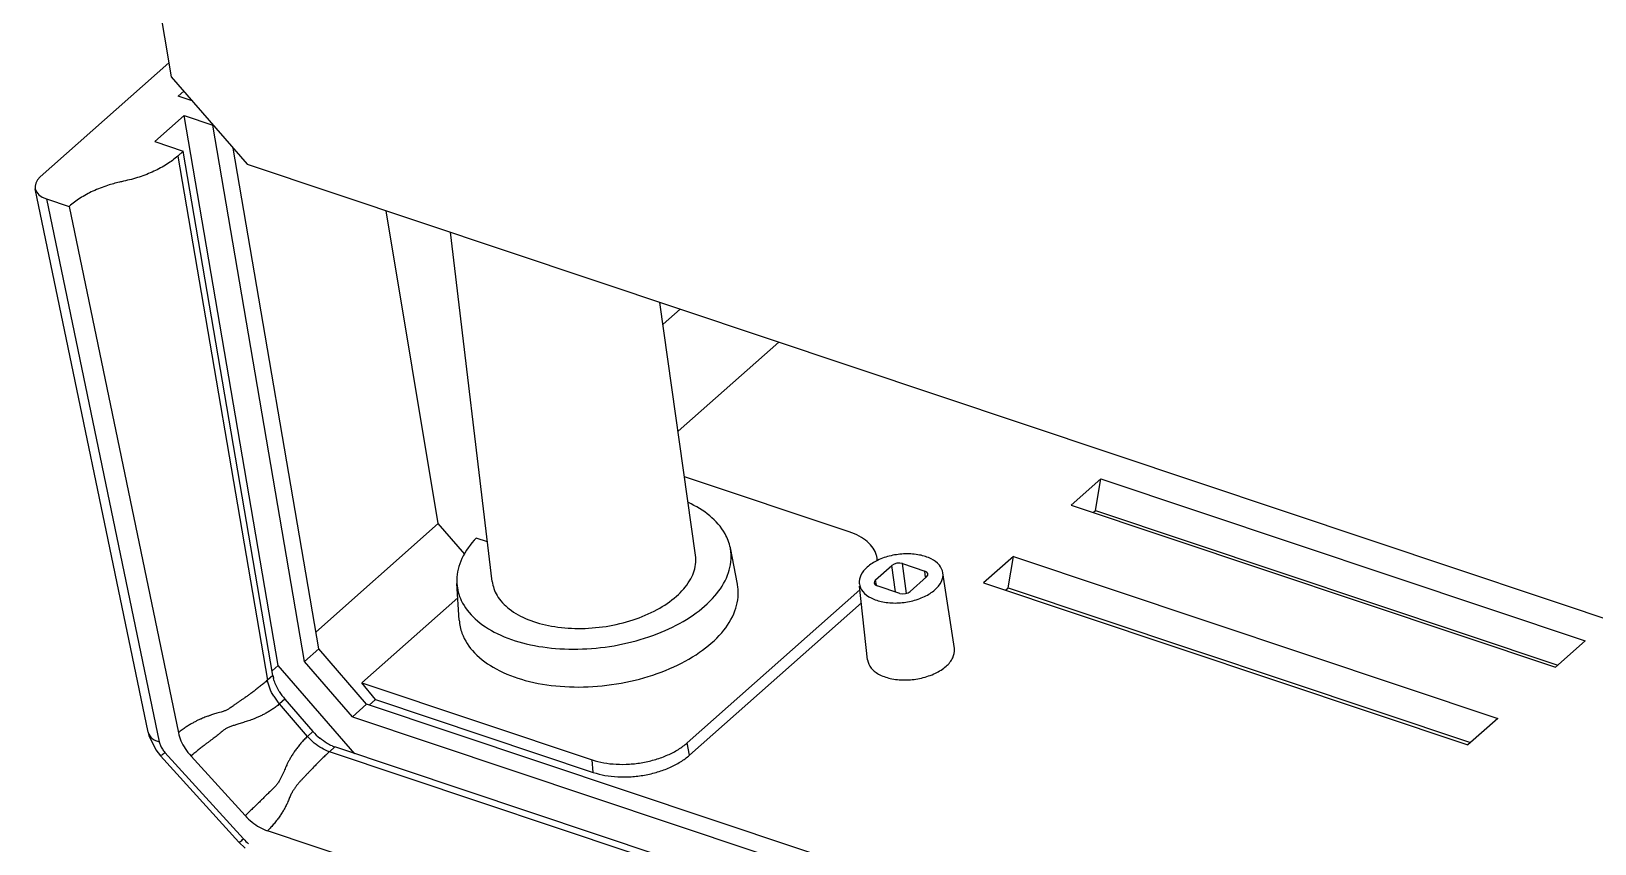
# Model space of a CAD drawing. Header units: millimetres. Extents: x 2015 to 2819, y -1311 to -752.
# Drawn here: x 2300 to 2360.3, y -1219.1 to -1187.8 of the extents above; entities that cross this region are included whole.
import ezdxf

# ---------------------------------------------------------------- set-up
doc = ezdxf.new("R2010")
doc.units = ezdxf.units.MM
doc.layers.add('06___PRT_ALL_SURFS', color=7, linetype='Continuous')

# ---------------------------------------------------------------- blocks, each defined once
blk = doc.blocks.new('*u43')
at = {"color": 7, "linetype": 'Continuous'}
for p, q in [((-109.044, 11.392), (-104.025, -17.955)), ((-104.153, -17.206), (-111.026, -23.3)), ((-104.025, -17.955), (-99.98, -22.627)), ((-103.359, -18.723), (-103.658, -18.987)), ((-102.916, -19.235), (-103.658, -18.987)), ((-103.336, -20.022), (-104.913, -21.421)), ((-98.311, -49.405), (-103.336, -20.022)), ((-103.336, -20.022), (-101.809, -20.533)), ((-96.906, -49.201), (-101.809, -20.533)), ((-104.913, -21.421), (-103.386, -21.931)), ((-103.678, -22.19), (-103.386, -21.931)), ((-103.678, -22.19), (-98.888, -50.197)), ((-98.596, -49.938), (-103.386, -21.931)), ((-96.147, -48.527), (-100.723, -21.768)), ((-99.98, -22.627), (69.47, -79.307)), ((-110.695, -24.48), (-104.668, -53.498)), ((-110.695, -24.48), (-109.488, -24.883)), ((-109.488, -24.883), (-103.647, -53.011)), ((-89.76, -41.823), (-92.547, -25.113)), ((-86.877, -44.923), (-89.105, -26.264)), ((-76.011, -43.508), (-77.916, -30.007)), ((-77.751, -31.174), (-76.84, -30.367)), ((-76.945, -36.893), (-71.572, -32.129)), ((-67.802, -42.274), (-76.601, -39.331)), ((-96.302, -47.623), (-89.76, -41.823)), ((-88.343, -43.47), (-89.76, -41.823)), ((-87.13, -42.804), (-87.739, -42.6)), ((-73.776, -45.059), (-74.154, -43.129)), ((-66.394, -44.839), (-65.518, -44.062)), ((-65.33, -45.48), (-65.518, -44.062)), ((-64.751, -45.556), (-64.962, -43.962)), ((-64.962, -43.962), (-63.755, -44.366)), ((-88.641, -46.994), (-88.769, -45.032)), ((-66.348, -45.127), (-66.394, -44.839)), ((-63.667, -44.681), (-64.543, -45.458)), ((-63.723, -44.687), (-63.755, -44.366)), ((-62.186, -48.502), (-62.802, -44.454)), ((-93.848, -50.336), (-88.72, -45.788)), ((-76.456, -53.544), (-67.228, -45.361)), ((-66.821, -49.105), (-67.248, -45.181)), ((-65.099, -45.557), (-66.306, -45.154)), ((-76.338, -54.205), (-67.152, -46.059)), ((-93.115, -51.232), (-93.848, -50.336)), ((-93.848, -50.336), (-81.537, -54.454)), ((-93.447, -51.525), (-93.115, -51.232)), ((-93.115, -51.232), (-81.477, -55.125)), ((-76.338, -54.205), (-76.456, -53.544)), ((-81.477, -55.125), (-81.537, -54.454))]:
    blk.add_line(p, q, dxfattribs=at)
blk.add_arc((-67.529, -43.855), 1.228, 2.06196, 11.00584, dxfattribs=at)
for centre, major_axis, ratio, start_param, end_param in [((-109.816, -23.703), (1.49, 0.194), 0.572964, 2.439815, 4.008708), ((-65.196, -44.17), (0.397, 0.052), 0.574213, 0.86858, 2.439072), ((-66.072, -44.947), (0.397, 0.052), 0.573868, 2.439276, 4.009768), ((-63.989, -44.573), (0.397, 0.052), 0.573868, 5.580869, 7.151361), ((-64.865, -45.35), (0.397, 0.052), 0.574213, -2.273013, -0.702521)]:
    blk.add_ellipse(centre, major_axis=major_axis, ratio=ratio, start_param=start_param, end_param=end_param, dxfattribs=at)
for points, start_tangent, end_tangent in [([(-103.678, -22.19), (-104.261, -22.627), (-104.956, -23.005), (-105.738, -23.312), (-106.155, -23.435), (-106.583, -23.537), (-106.798, -23.586), (-107.428, -23.762), (-108.211, -24.068), (-108.905, -24.447), (-109.488, -24.883)], (-0.748212, -0.663459), (-0.748212, -0.663459)), ([(-74.155, -43.13), (-74.437, -42.368), (-75.256, -41.412), (-76.399, -40.706)], (-0.195295, 0.980745), (-0.907678, 0.419667)), ([(-87.739, -42.6), (-88.504, -43.701), (-88.775, -44.842), (-88.769, -45.031)], (-0.686328, -0.727292), (0.069343, -0.997593)), ([(-66.323, -43.62), (-66.346, -43.526), (-66.526, -43.141), (-66.838, -42.795), (-67.268, -42.503), (-67.802, -42.274)], (-0.191115, 0.981568), (-0.948352, 0.31722)), ([(-88.769, -45.031), (-88.532, -45.936), (-87.791, -46.916), (-86.611, -47.703), (-85.059, -48.252), (-83.267, -48.516), (-81.332, -48.482), (-79.422, -48.152), (-77.636, -47.543), (-76.132, -46.71), (-74.987, -45.695), (-74.303, -44.588), (-74.114, -43.445), (-74.155, -43.13)], (0.069343, -0.997593), (-0.195295, 0.980745)), ([(-77.032, -45.71), (-76.329, -44.884), (-76.01, -44.01), (-76.013, -43.508)], (0.748212, 0.663459), (-0.13804, 0.990427)), ([(-66.841, -44.154), (-67.181, -44.589), (-67.263, -45.035)], (-0.748212, -0.663459), (0.107384, -0.994218)), ([(-62.802, -44.454), (-62.986, -44.055), (-63.425, -43.716), (-64.047, -43.508), (-64.801, -43.448), (-65.569, -43.546), (-66.284, -43.793), (-66.841, -44.154)], (-0.152706, 0.988272), (-0.748212, -0.663459)), ([(-88.639, -46.994), (-88.495, -47.685), (-87.827, -48.733), (-86.665, -49.597), (-85.11, -50.207), (-83.253, -50.523), (-81.261, -50.519), (-79.245, -50.195), (-77.391, -49.58), (-75.798, -48.708), (-74.617, -47.66), (-73.908, -46.492), (-73.74, -45.314), (-73.777, -45.061)], (0.067203, -0.997739), (-0.195256, 0.980752)), ([(-86.877, -44.922), (-86.621, -45.666), (-85.969, -46.388), (-84.976, -46.949), (-83.719, -47.306), (-82.29, -47.433), (-80.798, -47.32), (-79.354, -46.975), (-78.067, -46.425), (-77.032, -45.71)], (0.12156, -0.992584), (0.748212, 0.663459)), ([(-67.263, -45.035), (-67.262, -45.047), (-67.075, -45.465), (-66.636, -45.804), (-66.014, -46.012), (-65.26, -46.072), (-64.492, -45.974), (-63.777, -45.727), (-63.22, -45.366)], (0.107384, -0.994218), (0.748212, 0.663459)), ([(-63.22, -45.366), (-62.88, -44.931), (-62.799, -44.473), (-62.802, -44.454)], (0.748212, 0.663459), (-0.152706, 0.988272)), ([(-66.821, -49.106), (-66.82, -49.118), (-66.626, -49.552), (-66.17, -49.904), (-65.524, -50.12), (-64.739, -50.183), (-63.941, -50.081), (-63.2, -49.824), (-62.621, -49.449)], (0.107463, -0.994209), (0.748212, 0.663459)), ([(-62.621, -49.449), (-62.268, -48.998), (-62.184, -48.522), (-62.186, -48.502)], (0.748212, 0.663459), (-0.152781, 0.98826)), ([(-81.537, -54.454), (-80.922, -54.609), (-80.248, -54.686), (-79.541, -54.681), (-78.829, -54.595), (-78.14, -54.43), (-77.498, -54.194), (-76.93, -53.895), (-76.456, -53.544)], (0.948352, -0.31722), (0.748212, 0.663459)), ([(-81.477, -55.125), (-80.854, -55.282), (-80.173, -55.36), (-79.458, -55.355), (-78.738, -55.268), (-78.041, -55.101), (-77.392, -54.862), (-76.817, -54.559), (-76.338, -54.205)], (0.948352, -0.31722), (0.748212, 0.663459))]:
    blk.add_spline(points, degree=3, dxfattribs=dict(at, start_tangent=start_tangent, end_tangent=end_tangent))
at = {"layer": '06___PRT_ALL_SURFS', "color": 7, "linetype": 'Continuous'}
for p, q in [((-105.268, -52.975), (-111.3, -23.934)), ((-54.353, -39.437), (-55.949, -40.852)), ((-54.637, -41.125), (-54.353, -39.437)), ((-54.353, -39.437), (-28.474, -48.094)), ((-55.949, -40.852), (-30.069, -49.509)), ((-54.773, -41.245), (-54.637, -41.125)), ((-54.637, -41.125), (-29.933, -49.388)), ((-59.026, -43.581), (-60.621, -44.996)), ((-59.31, -45.268), (-59.026, -43.581)), ((-59.026, -43.581), (-33.146, -52.237)), ((-60.621, -44.996), (-34.742, -53.652)), ((-59.446, -45.389), (-59.31, -45.268)), ((-59.31, -45.268), (-34.606, -53.532)), ((-28.474, -48.094), (-30.069, -49.509)), ((-96.906, -49.201), (-96.147, -48.527)), ((-94.353, -52.149), (-96.906, -49.201)), ((-93.594, -51.476), (-96.147, -48.527)), ((-98.596, -49.938), (-98.888, -50.197)), ((-98.638, -49.695), (-98.311, -49.405)), ((-94.213, -54.138), (-98.311, -49.405)), ((-97.958, -51.206), (-98.25, -51.465)), ((-96.748, -53.2), (-98.25, -51.465)), ((-97.958, -51.206), (-96.456, -52.941)), ((-94.353, -52.149), (-93.594, -51.476)), ((73.53, -107.378), (-93.594, -51.476)), ((-94.353, -52.149), (73.649, -108.346)), ((-33.146, -52.237), (-34.742, -53.652)), ((-96.456, -52.941), (-96.748, -53.2)), ((-104.608, -54.234), (-104.608, -54.234)), ((-100.413, -58.854), (-104.608, -54.234)), ((-104.365, -54.055), (-100.171, -58.675)), ((-102.972, -54.25), (-100.082, -57.434)), ((-95.284, -53.764), (-95.576, -54.023)), ((72.398, -110.21), (-95.576, -54.023)), ((72.69, -109.951), (-95.284, -53.764)), ((70.693, -114.971), (-98.895, -58.245)), ((-100.413, -58.854), (-100.088, -59.174))]:
    blk.add_line(p, q, dxfattribs=at)
blk.add_lwpolyline([(-105.268, -52.975), (-105.225, -53.15), (-104.859, -53.915), (-104.607, -54.234)], dxfattribs=at)
for centre, radius, start, end in [((-96.64, -49.602), 1.985, 189.74973, 194.63283), ((-95.594, -49.157), 3.128, 211.68037, 220.92872), ((-95.886, -49.416), 3.128, 211.68039, 220.92879), ((-94.361, -51.136), 3.156, 220.85368, 230.04838), ((-94.069, -50.877), 3.156, 220.85388, 230.04842), ((-94.626, -51.8), 2.071, 247.08748, 251.46987), ((-98.338, -57.012), 2.474, 222.20854, 231.00092)]:
    blk.add_arc(centre, radius, start, end, dxfattribs=at)
for points, start_tangent, end_tangent in [([(-98.256, -50.8), (-98.474, -50.368), (-98.561, -50.104)], (-0.524394, 0.851476), (-0.251879, 0.967759)), ([(-98.888, -50.197), (-99.071, -50.354), (-99.254, -50.505), (-99.433, -50.647), (-99.606, -50.78), (-99.771, -50.903), (-99.926, -51.015), (-100.071, -51.117), (-100.208, -51.211), (-100.338, -51.299), (-100.466, -51.387), (-100.594, -51.475), (-100.71, -51.559), (-100.809, -51.631), (-100.891, -51.691), (-100.966, -51.74), (-101.038, -51.78), (-101.107, -51.814), (-101.178, -51.843), (-101.258, -51.871), (-101.371, -51.902), (-101.517, -51.939), (-101.653, -51.978), (-101.77, -52.016), (-101.871, -52.051), (-101.946, -52.077), (-102.005, -52.098), (-102.081, -52.125), (-102.177, -52.16), (-102.289, -52.203), (-102.418, -52.256), (-102.561, -52.32), (-102.716, -52.396), (-102.882, -52.485), (-103.059, -52.588), (-103.247, -52.708), (-103.446, -52.848), (-103.647, -53.011)], (-0.748214, -0.663458), (-0.753829, -0.657071)), ([(-98.766, -50.627), (-98.888, -50.197)], (-0.366987, 0.930226), (-0.168575, 0.985689)), ([(-98.548, -51.059), (-98.766, -50.627)], (-0.524394, 0.851476), (-0.366987, 0.930226)), ([(-98.25, -51.465), (-98.437, -51.618), (-98.628, -51.754), (-98.819, -51.876), (-99.008, -51.984), (-99.191, -52.08), (-99.366, -52.163), (-99.531, -52.233), (-99.682, -52.292), (-99.825, -52.343), (-99.964, -52.388), (-100.099, -52.43), (-100.23, -52.472), (-100.352, -52.513), (-100.467, -52.549), (-100.573, -52.583), (-100.67, -52.613), (-100.76, -52.641), (-100.847, -52.67), (-100.938, -52.703), (-101.022, -52.74), (-101.091, -52.778), (-101.161, -52.825), (-101.231, -52.876), (-101.311, -52.938), (-101.415, -53.025), (-101.527, -53.116), (-101.632, -53.199), (-101.738, -53.28), (-101.848, -53.362), (-101.965, -53.447), (-102.092, -53.542), (-102.236, -53.652), (-102.397, -53.778), (-102.576, -53.921), (-102.772, -54.081), (-102.972, -54.25)], (-0.748199, -0.663475), (-0.759544, -0.650456)), ([(-105.268, -52.975), (-105.26, -53.007), (-105.06, -53.301), (-104.668, -53.498)], (0.1953, -0.980744), (0.959437, -0.281923)), ([(-103.647, -53.011), (-103.512, -53.429), (-103.282, -53.852), (-102.972, -54.25)], (0.203347, -0.979107), (0.672176, -0.740391)), ([(-96.748, -53.2), (-96.933, -53.378), (-97.101, -53.564), (-97.253, -53.751), (-97.391, -53.936), (-97.514, -54.116), (-97.622, -54.288), (-97.716, -54.449), (-97.795, -54.597), (-97.861, -54.734), (-97.919, -54.865), (-97.973, -54.993), (-98.032, -55.127), (-98.096, -55.268), (-98.168, -55.414), (-98.248, -55.563), (-98.344, -55.712), (-98.461, -55.865), (-98.597, -56.002), (-98.768, -56.166), (-98.937, -56.325), (-99.085, -56.474), (-99.237, -56.625), (-99.403, -56.789), (-99.586, -56.967), (-99.774, -57.146), (-99.943, -57.305), (-100.082, -57.434)], (-0.748246, -0.663421), (-0.741276, -0.6712)), ([(-95.432, -53.708), (-95.696, -53.576), (-96.095, -53.296)], (-0.921337, 0.388765), (-0.767028, 0.641613)), ([(-104.668, -53.498), (-104.607, -53.686), (-104.504, -53.876), (-104.365, -54.055)], (0.202991, -0.979181), (0.67232, -0.74026)), ([(-104.606, -54.221), (-104.603, -54.221), (-104.562, -54.21), (-104.365, -54.055)], (0.99588, -0.090678), (0.769814, 0.638268)), ([(-95.576, -54.023), (-95.771, -54.201), (-95.96, -54.381), (-96.14, -54.558), (-96.308, -54.728), (-96.465, -54.889), (-96.608, -55.039), (-96.737, -55.176), (-96.853, -55.298), (-96.959, -55.41), (-97.059, -55.513), (-97.155, -55.619), (-97.253, -55.734), (-97.353, -55.86), (-97.451, -55.996), (-97.547, -56.145), (-97.636, -56.31), (-97.728, -56.51), (-97.819, -56.745), (-97.916, -56.945), (-98.021, -57.137), (-98.136, -57.32), (-98.266, -57.512), (-98.416, -57.714), (-98.581, -57.916), (-98.744, -58.096), (-98.895, -58.245)], (-0.748216, -0.663455), (-0.734142, -0.678996)), ([(-95.988, -53.835), (-96.387, -53.555)], (-0.866099, 0.499872), (-0.767028, 0.641614)), ([(-95.576, -54.023), (-95.988, -53.835)], (-0.948353, 0.317218), (-0.866099, 0.499872)), ([(-100.082, -57.434), (-99.714, -57.781), (-99.309, -58.058), (-98.895, -58.245)], (0.672175, -0.740393), (0.948351, -0.317222)), ([(-100.412, -58.841), (-100.409, -58.841), (-100.368, -58.83), (-100.171, -58.675)], (0.995861, -0.090886), (0.769815, 0.638267))]:
    blk.add_spline(points, degree=3, dxfattribs=dict(at, start_tangent=start_tangent, end_tangent=end_tangent))

msp = doc.modelspace()

# ---------------------------------------------------------------- block references
at = {"xscale": 0.7217100000000002, "yscale": 0.7217100000000002, "zscale": 0.7217100000000002}
msp.add_blockref('*u43', (2380.49, -1176.547), dxfattribs=at)

doc.saveas('drawing.dxf')
